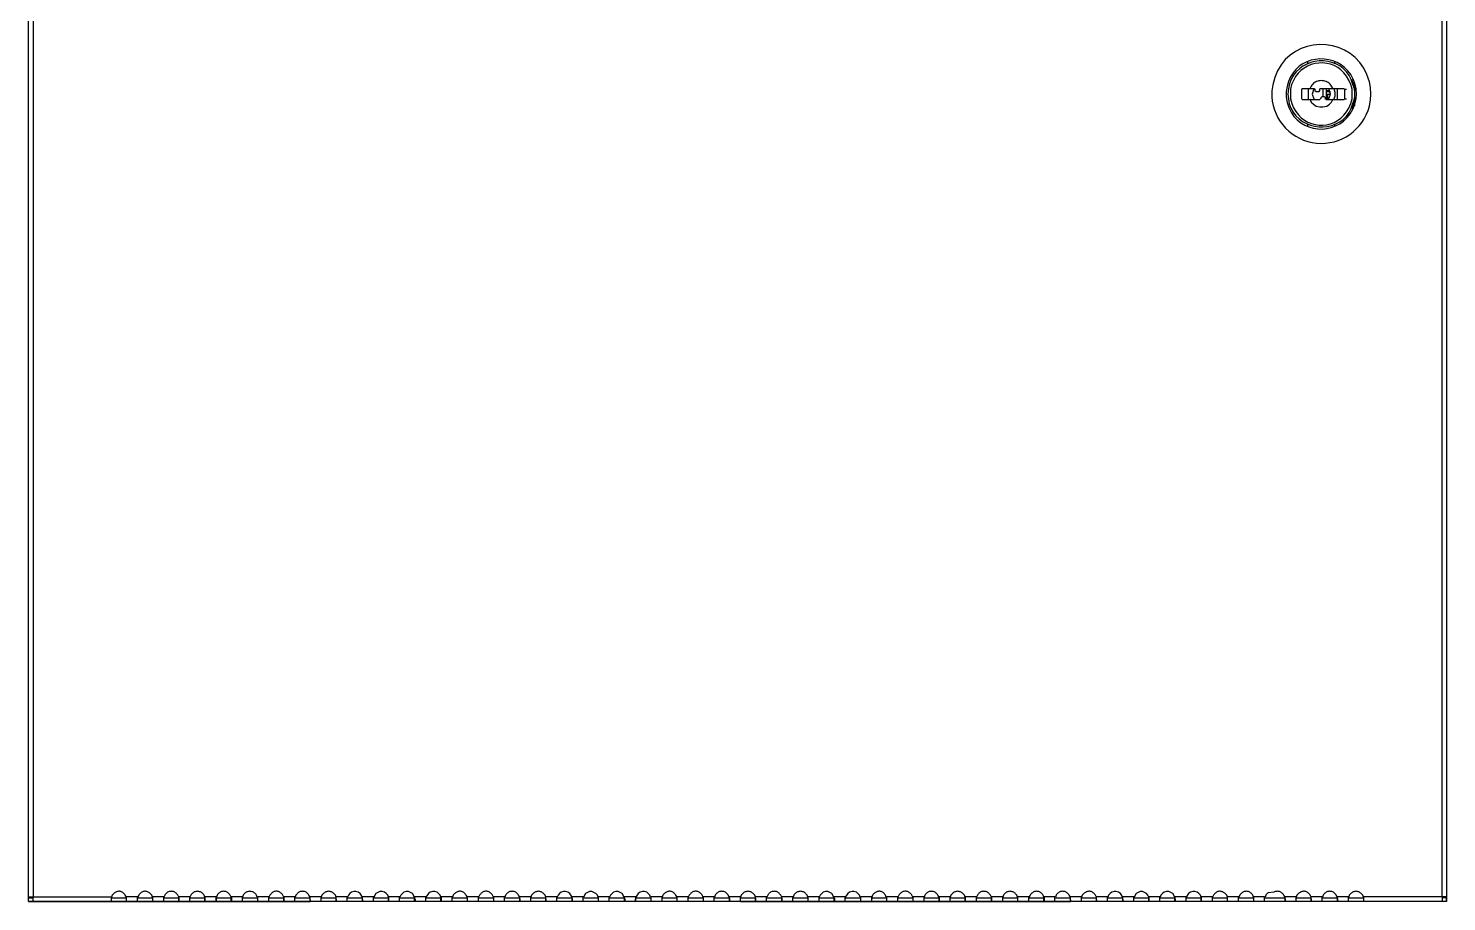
# Model space of a CAD drawing. Extents: x 0 to 760, y -27 to 732.
# Drawn here: x 648 to 724.6, y 239 to 286.1 of the extents above; entities that cross this region are included whole.
import ezdxf
from ezdxf.enums import TextEntityAlignment as Align

# ---------------------------------------------------------------- set-up
doc = ezdxf.new("R2010")
doc.units = 0
doc.header["$MEASUREMENT"] = 0

# ---------------------------------------------------------------- blocks, each defined once
blk = doc.blocks.new('RISER CELL COMM')
at = {"color": 0, "linetype": 'Continuous', "lineweight": -2}
for p, q in [((-38.275, -43.412), (-38.275, 43.412)), ((-37.999, -43.412), (-37.999, 43.412)), ((38.02, 43.412), (38.02, -43.412)), ((38.275, 43.412), (38.275, -43.412)), ((-38.275, -43.412), (-33.787, -43.412)), ((-38.275, -43.454), (-38.041, -43.454)), ((-38.275, -43.667), (-38.275, -43.454)), ((-38.041, -43.412), (-38.041, -43.667)), ((-33.787, -43.412), (-33.808, -43.433)), ((-33.808, -43.433), (-33.808, -43.667)), ((-33.745, -43.326), (-33.787, -43.433)), ((-33.787, -43.454), (-32.979, -43.454)), ((-33.787, -43.667), (-33.787, -43.454)), ((-32.979, -43.433), (-33.043, -43.326)), ((-32.383, -43.412), (-32.979, -43.412)), ((-32.979, -43.667), (-32.979, -43.412)), ((-32.319, -43.326), (-32.383, -43.433)), ((-32.383, -43.667), (-32.383, -43.412)), ((-32.383, -43.454), (-31.554, -43.454)), ((-31.575, -43.433), (-31.617, -43.326)), ((-30.958, -43.412), (-31.554, -43.412)), ((-31.554, -43.667), (-31.554, -43.412)), ((-30.958, -43.412), (-30.979, -43.433)), ((-30.979, -43.433), (-30.979, -43.667)), ((-30.915, -43.326), (-30.958, -43.433)), ((-30.958, -43.454), (-30.15, -43.454)), ((-30.958, -43.667), (-30.958, -43.454)), ((-30.15, -43.433), (-30.214, -43.326)), ((-29.554, -43.412), (-30.15, -43.412)), ((-30.15, -43.433), (-30.15, -43.412)), ((-30.128, -43.454), (-30.15, -43.433)), ((-30.15, -43.667), (-30.15, -43.454)), ((-29.575, -43.582), (-29.575, -43.603)), ((-29.512, -43.326), (-29.554, -43.433)), ((-29.554, -43.667), (-29.554, -43.412)), ((-29.554, -43.454), (-28.746, -43.454)), ((-28.746, -43.433), (-28.788, -43.326)), ((-28.129, -43.412), (-28.746, -43.412)), ((-28.746, -43.433), (-28.746, -43.412)), ((-28.725, -43.454), (-28.746, -43.433)), ((-28.746, -43.667), (-28.746, -43.454)), ((-28.129, -43.412), (-28.15, -43.433)), ((-28.15, -43.433), (-28.15, -43.667)), ((-28.086, -43.326), (-28.129, -43.433)), ((-28.129, -43.454), (-27.321, -43.454)), ((-28.129, -43.667), (-28.129, -43.454)), ((-27.321, -43.433), (-27.384, -43.326)), ((-26.725, -43.412), (-27.321, -43.412)), ((-27.321, -43.433), (-27.321, -43.412)), ((-27.299, -43.454), (-27.321, -43.433)), ((-27.321, -43.667), (-27.321, -43.454)), ((-26.683, -43.326), (-26.725, -43.433)), ((-26.725, -43.667), (-26.725, -43.412)), ((-26.725, -43.454), (-25.895, -43.454)), ((-25.917, -43.433), (-25.959, -43.326)), ((-25.3, -43.412), (-25.895, -43.412)), ((-25.895, -43.667), (-25.895, -43.412)), ((-25.321, -43.454), (-25.321, -43.667)), ((-25.236, -43.326), (-25.3, -43.433)), ((-25.3, -43.412), (-25.3, -43.433)), ((-25.3, -43.454), (-24.492, -43.454)), ((-25.3, -43.667), (-25.3, -43.454)), ((-24.492, -43.433), (-24.534, -43.326)), ((-23.896, -43.412), (-24.492, -43.412)), ((-24.47, -43.433), (-24.492, -43.412)), ((-24.492, -43.667), (-24.492, -43.454)), ((-23.896, -43.667), (-23.896, -43.412)), ((-23.896, -43.454), (-23.066, -43.454)), ((-23.832, -43.326), (-23.875, -43.433)), ((-23.066, -43.433), (-23.13, -43.326)), ((-22.471, -43.412), (-23.066, -43.412)), ((-23.066, -43.667), (-23.066, -43.412)), ((-22.492, -43.454), (-22.492, -43.667)), ((-22.428, -43.326), (-22.471, -43.433)), ((-22.471, -43.412), (-22.471, -43.433)), ((-22.471, -43.454), (-21.663, -43.454)), ((-22.471, -43.667), (-22.471, -43.454)), ((-21.663, -43.433), (-21.705, -43.326)), ((-21.067, -43.412), (-21.663, -43.412)), ((-21.663, -43.667), (-21.663, -43.412)), ((-21.067, -43.667), (-21.067, -43.412)), ((-21.067, -43.454), (-20.237, -43.454)), ((-19.642, -43.412), (-20.237, -43.412)), ((-20.237, -43.667), (-20.237, -43.412)), ((-19.663, -43.454), (-19.663, -43.667)), ((-19.642, -43.412), (-19.642, -43.433)), ((-19.642, -43.454), (-18.833, -43.454)), ((-19.642, -43.667), (-19.642, -43.454)), ((-18.238, -43.412), (-18.833, -43.412)), ((-18.812, -43.433), (-18.833, -43.412)), ((-18.833, -43.667), (-18.833, -43.454)), ((-18.238, -43.667), (-18.238, -43.412)), ((-18.238, -43.454), (-17.43, -43.454)), ((-16.813, -43.412), (-17.43, -43.412)), ((-17.408, -43.433), (-17.43, -43.412)), ((-17.43, -43.667), (-17.43, -43.454)), ((-16.834, -43.497), (-16.834, -43.667)), ((-16.813, -43.667), (-16.813, -43.412)), ((-16.813, -43.454), (-16.004, -43.454)), ((-15.409, -43.412), (-16.004, -43.412)), ((-15.983, -43.433), (-16.004, -43.412)), ((-16.004, -43.667), (-16.004, -43.454)), ((-15.409, -43.667), (-15.409, -43.412)), ((-15.409, -43.454), (-14.579, -43.454)), ((-15.345, -43.326), (-15.387, -43.433)), ((-14.579, -43.433), (-14.643, -43.326)), ((-13.984, -43.412), (-14.579, -43.412)), ((-14.579, -43.667), (-14.579, -43.412)), ((-14.005, -43.497), (-14.005, -43.667)), ((-13.92, -43.326), (-13.984, -43.433)), ((-13.984, -43.667), (-13.984, -43.412)), ((-13.984, -43.454), (-13.154, -43.454)), ((-13.175, -43.433), (-13.218, -43.326)), ((-12.58, -43.412), (-13.154, -43.412)), ((-13.154, -43.667), (-13.154, -43.412)), ((-12.58, -43.667), (-12.58, -43.412)), ((-12.58, -43.454), (-11.75, -43.454)), ((-12.516, -43.326), (-12.558, -43.433)), ((-11.75, -43.433), (-11.814, -43.326)), ((-11.155, -43.412), (-11.75, -43.412)), ((-11.75, -43.667), (-11.75, -43.412)), ((-11.176, -43.497), (-11.176, -43.667)), ((-11.112, -43.326), (-11.155, -43.433)), ((-11.155, -43.667), (-11.155, -43.412)), ((-11.155, -43.454), (-10.346, -43.454)), ((-10.346, -43.433), (-10.389, -43.326)), ((-9.751, -43.412), (-10.346, -43.412)), ((-10.346, -43.667), (-10.346, -43.412)), ((-9.751, -43.667), (-9.751, -43.412)), ((-9.751, -43.454), (-8.921, -43.454)), ((-8.325, -43.412), (-8.921, -43.412)), ((-8.921, -43.667), (-8.921, -43.412)), ((-8.347, -43.518), (-8.347, -43.667)), ((-8.325, -43.667), (-8.325, -43.412)), ((-8.325, -43.454), (-7.496, -43.454)), ((-6.922, -43.412), (-7.496, -43.412)), ((-7.496, -43.667), (-7.496, -43.412)), ((-6.922, -43.667), (-6.922, -43.412)), ((-6.922, -43.454), (-6.092, -43.454)), ((-5.496, -43.412), (-6.092, -43.412)), ((-6.092, -43.667), (-6.092, -43.412)), ((-5.518, -43.518), (-5.518, -43.667)), ((-5.496, -43.667), (-5.496, -43.412)), ((-5.496, -43.454), (-4.667, -43.454)), ((-4.071, -43.412), (-4.667, -43.412)), ((-4.667, -43.667), (-4.667, -43.412)), ((-4.092, -43.518), (-4.092, -43.667)), ((-4.029, -43.326), (-4.071, -43.433)), ((-4.071, -43.667), (-4.071, -43.412)), ((-4.071, -43.454), (-3.263, -43.454)), ((-3.263, -43.433), (-3.327, -43.326)), ((-2.667, -43.412), (-3.263, -43.412)), ((-3.263, -43.667), (-3.263, -43.412)), ((-2.689, -43.518), (-2.689, -43.667)), ((-2.603, -43.326), (-2.667, -43.433)), ((-2.667, -43.667), (-2.667, -43.412)), ((-2.667, -43.454), (-1.838, -43.454)), ((-1.859, -43.433), (-1.902, -43.326)), ((-1.263, -43.412), (-1.838, -43.412)), ((-1.838, -43.667), (-1.838, -43.412)), ((-1.263, -43.667), (-1.263, -43.412)), ((-1.263, -43.454), (-0.434, -43.454)), ((-1.2, -43.326), (-1.242, -43.433)), ((-0.434, -43.433), (-0.498, -43.326)), ((0.162, -43.412), (-0.434, -43.412)), ((-0.434, -43.667), (-0.434, -43.412)), ((0.204, -43.326), (0.162, -43.433)), ((0.162, -43.667), (0.162, -43.412)), ((0.162, -43.454), (0.97, -43.454)), ((0.97, -43.433), (0.928, -43.326)), ((1.566, -43.412), (0.97, -43.412)), ((0.97, -43.667), (0.97, -43.412)), ((1.566, -43.667), (1.566, -43.412)), ((1.566, -43.454), (2.395, -43.454)), ((1.629, -43.326), (1.587, -43.433)), ((2.395, -43.433), (2.331, -43.326)), ((2.991, -43.412), (2.395, -43.412)), ((2.395, -43.667), (2.395, -43.412)), ((2.991, -43.667), (2.991, -43.412)), ((2.991, -43.454), (3.82, -43.454)), ((3.033, -43.326), (3.012, -43.433)), ((3.799, -43.433), (3.757, -43.326)), ((4.416, -43.412), (3.82, -43.412)), ((3.82, -43.667), (3.82, -43.412)), ((4.416, -43.412), (4.395, -43.433)), ((4.395, -43.433), (4.395, -43.667)), ((4.416, -43.454), (5.224, -43.454)), ((4.416, -43.667), (4.416, -43.454)), ((5.82, -43.412), (5.224, -43.412)), ((5.224, -43.667), (5.224, -43.412)), ((5.82, -43.667), (5.82, -43.412)), ((5.82, -43.454), (6.649, -43.454)), ((7.245, -43.412), (6.649, -43.412)), ((6.649, -43.667), (6.649, -43.412)), ((7.288, -43.326), (7.245, -43.433)), ((7.245, -43.667), (7.245, -43.412)), ((7.245, -43.454), (8.053, -43.454)), ((8.032, -43.433), (7.99, -43.326)), ((8.649, -43.412), (8.053, -43.412)), ((8.053, -43.667), (8.053, -43.412)), ((8.713, -43.326), (8.649, -43.433)), ((8.649, -43.667), (8.649, -43.412)), ((8.649, -43.454), (9.479, -43.454)), ((9.457, -43.433), (9.415, -43.326)), ((10.074, -43.412), (9.479, -43.412)), ((9.479, -43.667), (9.479, -43.412)), ((10.074, -43.412), (10.053, -43.433)), ((10.053, -43.433), (10.053, -43.667)), ((10.117, -43.326), (10.074, -43.433)), ((10.074, -43.454), (10.882, -43.454)), ((10.074, -43.667), (10.074, -43.454)), ((10.882, -43.433), (10.819, -43.326)), ((11.478, -43.412), (10.882, -43.412)), ((10.882, -43.433), (10.882, -43.412)), ((10.904, -43.454), (10.882, -43.433)), ((10.882, -43.667), (10.882, -43.454)), ((11.457, -43.582), (11.457, -43.603)), ((11.521, -43.326), (11.478, -43.433)), ((11.478, -43.667), (11.478, -43.412)), ((11.478, -43.454), (12.286, -43.454)), ((12.286, -43.433), (12.244, -43.326)), ((12.903, -43.412), (12.286, -43.412)), ((12.286, -43.433), (12.286, -43.412)), ((12.308, -43.454), (12.286, -43.433)), ((12.286, -43.667), (12.286, -43.454)), ((12.903, -43.412), (12.882, -43.433)), ((12.882, -43.433), (12.882, -43.667)), ((12.946, -43.326), (12.903, -43.433)), ((12.903, -43.454), (13.712, -43.454)), ((12.903, -43.667), (12.903, -43.454)), ((13.712, -43.433), (13.648, -43.326)), ((14.328, -43.412), (13.712, -43.412)), ((13.712, -43.433), (13.712, -43.412)), ((13.733, -43.454), (13.712, -43.433)), ((13.712, -43.667), (13.712, -43.454)), ((14.307, -43.454), (14.307, -43.667)), ((14.35, -43.326), (14.328, -43.433)), ((14.328, -43.412), (14.328, -43.433)), ((14.328, -43.454), (15.137, -43.454)), ((14.328, -43.667), (14.328, -43.454)), ((15.115, -43.433), (15.073, -43.326)), ((15.732, -43.412), (15.137, -43.412)), ((15.137, -43.667), (15.137, -43.412)), ((15.711, -43.454), (15.711, -43.667)), ((15.796, -43.326), (15.732, -43.433)), ((15.732, -43.412), (15.732, -43.433)), ((15.732, -43.454), (16.541, -43.454)), ((15.732, -43.667), (15.732, -43.454)), ((16.541, -43.433), (16.498, -43.326)), ((17.136, -43.412), (16.541, -43.412)), ((16.562, -43.433), (16.541, -43.412)), ((16.541, -43.667), (16.541, -43.454)), ((17.136, -43.667), (17.136, -43.412)), ((17.136, -43.454), (17.966, -43.454)), ((17.2, -43.326), (17.157, -43.433)), ((17.966, -43.433), (17.902, -43.326)), ((18.561, -43.412), (17.966, -43.412)), ((17.966, -43.667), (17.966, -43.412)), ((18.604, -43.326), (18.561, -43.433)), ((18.561, -43.667), (18.561, -43.412)), ((18.561, -43.454), (19.37, -43.454)), ((19.37, -43.433), (19.327, -43.326)), ((19.965, -43.412), (19.37, -43.412)), ((19.37, -43.667), (19.37, -43.412)), ((19.965, -43.667), (19.965, -43.412)), ((19.965, -43.454), (20.795, -43.454)), ((21.39, -43.412), (20.795, -43.412)), ((20.795, -43.667), (20.795, -43.412)), ((21.369, -43.454), (21.369, -43.667)), ((21.39, -43.412), (21.39, -43.433)), ((21.39, -43.454), (22.199, -43.454)), ((21.39, -43.667), (21.39, -43.454)), ((22.794, -43.412), (22.199, -43.412)), ((22.22, -43.433), (22.199, -43.412)), ((22.199, -43.667), (22.199, -43.454)), ((22.794, -43.667), (22.794, -43.412)), ((22.794, -43.454), (23.603, -43.454)), ((24.22, -43.412), (23.603, -43.412)), ((23.624, -43.433), (23.603, -43.412)), ((23.603, -43.667), (23.603, -43.454)), ((24.198, -43.497), (24.198, -43.667)), ((24.22, -43.667), (24.22, -43.412)), ((24.22, -43.454), (25.028, -43.454)), ((25.645, -43.412), (25.028, -43.412)), ((25.049, -43.433), (25.028, -43.412)), ((25.028, -43.667), (25.028, -43.454)), ((25.623, -43.497), (25.623, -43.667)), ((25.687, -43.326), (25.645, -43.433)), ((25.645, -43.667), (25.645, -43.412)), ((25.645, -43.454), (26.453, -43.454)), ((26.453, -43.433), (26.41, -43.326)), ((27.049, -43.412), (26.453, -43.412)), ((26.453, -43.667), (26.453, -43.412)), ((27.027, -43.497), (27.027, -43.667)), ((27.112, -43.326), (27.049, -43.433)), ((27.049, -43.667), (27.049, -43.412)), ((27.049, -43.454), (27.878, -43.454)), ((27.857, -43.433), (27.814, -43.326)), ((28.452, -43.412), (27.878, -43.412)), ((27.878, -43.667), (27.878, -43.412)), ((28.452, -43.667), (28.452, -43.412)), ((28.452, -43.454), (29.554, -43.454)), ((28.516, -43.326), (28.474, -43.433)), ((29.554, -43.433), (29.49, -43.326)), ((30.15, -43.412), (29.554, -43.412)), ((29.554, -43.667), (29.554, -43.412)), ((30.128, -43.497), (30.128, -43.667)), ((30.192, -43.326), (30.15, -43.433)), ((30.15, -43.667), (30.15, -43.412)), ((30.15, -43.454), (30.958, -43.454)), ((30.958, -43.433), (30.915, -43.326)), ((31.554, -43.412), (30.958, -43.412)), ((30.958, -43.667), (30.958, -43.412)), ((31.554, -43.667), (31.554, -43.412)), ((31.554, -43.454), (32.383, -43.454)), ((31.617, -43.326), (31.575, -43.433)), ((32.383, -43.433), (32.319, -43.326)), ((32.979, -43.412), (32.383, -43.412)), ((32.383, -43.667), (32.383, -43.412)), ((32.958, -43.518), (32.958, -43.667)), ((32.979, -43.667), (32.979, -43.412)), ((32.979, -43.454), (33.808, -43.454)), ((33.021, -43.326), (33, -43.433)), ((33.787, -43.433), (33.745, -43.326)), ((38.275, -43.412), (33.808, -43.412)), ((33.808, -43.667), (33.808, -43.412)), ((38.041, -43.412), (38.041, -43.667)), ((38.275, -43.454), (38.041, -43.454)), ((38.275, -43.667), (38.275, -43.454)), ((-38.275, -43.667), (-32.404, -43.667)), ((-32.383, -43.667), (-29.575, -43.667)), ((-29.554, -43.667), (-23.066, -43.667)), ((-21.663, -43.667), (-23.045, -43.667)), ((-20.237, -43.667), (-21.641, -43.667)), ((-17.408, -43.667), (-20.216, -43.667)), ((-11.75, -43.667), (-17.387, -43.667)), ((-10.346, -43.667), (-11.729, -43.667)), ((0.14, -43.667), (-10.325, -43.667)), ((0.162, -43.667), (2.97, -43.667)), ((2.991, -43.667), (5.799, -43.667)), ((5.82, -43.667), (7.224, -43.667)), ((7.245, -43.667), (8.628, -43.667)), ((8.649, -43.667), (11.457, -43.667)), ((11.478, -43.667), (17.966, -43.667)), ((19.37, -43.667), (17.987, -43.667)), ((20.795, -43.667), (19.391, -43.667)), ((23.624, -43.667), (20.816, -43.667)), ((29.554, -43.667), (23.645, -43.667)), ((30.958, -43.667), (29.575, -43.667)), ((38.275, -43.667), (30.979, -43.667))]:
    blk.add_line(p, q, dxfattribs=at)
at = {"color": 7, "linetype": 'Continuous', "lineweight": -2}
for p, q in [((30.767, 1.669), (30.767, 1.554)), ((32.235, 1.554), (32.235, 1.669)), ((29.847, 0.173), (29.847, -0.345)), ((30.451, 0.173), (30.451, -0.345)), ((30.48, 0.173), (30.451, 0.173)), ((31.141, 0.201), (30.48, 0.201)), ((30.825, -0.374), (30.825, 0.201)), ((30.969, 0.345), (30.883, 0.201)), ((32.752, 0.201), (31.429, 0.201)), ((31.602, 0.201), (31.602, -0.201)), ((31.774, 0.201), (31.774, -0.374)), ((31.861, 0.086), (31.774, 0.086)), ((31.774, 0.058), (32.005, 0.058)), ((31.918, 0.058), (31.861, 0.086)), ((32.148, 0.201), (32.062, 0.345)), ((32.378, -0.374), (32.378, 0.201)), ((32.752, 0.173), (32.872, 0.173)), ((32.781, -0.345), (32.781, 0.173)), ((33.155, 0.69), (33.27, 0.69)), ((33.299, 0.518), (33.242, 0.518)), ((33.242, 0.518), (33.242, 0.432)), ((33.27, 0.633), (33.27, 0.518)), ((33.299, 0.518), (33.299, -0.719)), ((30.451, -0.345), (30.48, -0.345)), ((30.48, -0.374), (31.429, -0.374)), ((31.774, -0.086), (32.005, -0.086)), ((31.774, -0.374), (32.752, -0.374)), ((31.861, -0.374), (31.861, -0.086)), ((32.752, -0.345), (32.872, -0.345)), ((33.242, -0.604), (33.242, -0.719)), ((33.242, -0.719), (33.299, -0.719)), ((33.27, -0.719), (33.27, -0.777)), ((33.155, -0.834), (33.27, -0.834)), ((30.767, -1.755), (30.767, -1.812)), ((32.235, -1.812), (32.235, -1.755))]:
    blk.add_line(p, q, dxfattribs=at)
at = {"color": 0, "linetype": 'Continuous', "lineweight": -2}
blk.add_lwpolyline([(-38.275, 43.667), (38.275, 43.667), (38.275, -43.667), (-38.275, -43.667)], close=True, dxfattribs=at)
at = {"color": 7, "linetype": 'Continuous', "lineweight": -2}
for points in [[(34.105, 0.575), (33.974, 0.967), (33.799, 1.317), (33.585, 1.623), (33.337, 1.888), (33.061, 2.11), (32.761, 2.289), (32.442, 2.426), (32.109, 2.522), (31.768, 2.575), (31.423, 2.586), (31.08, 2.555), (30.743, 2.482), (30.418, 2.368), (30.11, 2.211), (29.824, 2.014), (29.565, 1.774), (29.337, 1.493), (29.147, 1.171), (28.999, 0.808), (28.897, 0.403)], [(33.328, 0.46), (33.229, 0.726), (33.101, 0.962), (32.947, 1.169), (32.771, 1.347), (32.575, 1.495), (32.364, 1.615), (32.141, 1.707), (31.909, 1.769), (31.671, 1.803), (31.431, 1.808), (31.193, 1.785), (30.96, 1.734), (30.734, 1.655), (30.521, 1.547), (30.322, 1.411), (30.142, 1.248), (29.984, 1.057), (29.851, 0.837), (29.746, 0.591), (29.674, 0.316)], [(33.213, 0.432), (33.125, 0.691), (33.006, 0.921), (32.862, 1.12), (32.694, 1.29), (32.506, 1.431), (32.303, 1.542), (32.087, 1.625), (31.861, 1.679), (31.631, 1.704), (31.398, 1.702), (31.167, 1.672), (30.94, 1.615), (30.723, 1.53), (30.517, 1.419), (30.327, 1.281), (30.156, 1.116), (30.007, 0.926), (29.884, 0.71), (29.792, 0.468), (29.732, 0.201)], [(33.098, 0.432), (33, 0.67), (32.878, 0.88), (32.735, 1.063), (32.573, 1.218), (32.397, 1.346), (32.208, 1.448), (32.009, 1.523), (31.803, 1.571), (31.594, 1.593), (31.383, 1.589), (31.175, 1.559), (30.97, 1.504), (30.774, 1.424), (30.587, 1.318), (30.414, 1.188), (30.257, 1.033), (30.119, 0.854), (30.003, 0.651), (29.911, 0.423), (29.847, 0.173)], [(28.897, 0.403), (28.84, 0.086), (28.84, -0.23)], [(29.674, 0.316), (29.617, 0.058), (29.617, -0.23)], [(29.732, 0.201), (29.703, -0.086), (29.732, -0.345)], [(32.062, 0.345), (32.027, 0.401), (31.985, 0.45), (31.938, 0.494), (31.886, 0.532), (31.831, 0.564), (31.772, 0.591), (31.71, 0.611), (31.646, 0.626), (31.581, 0.634), (31.515, 0.637), (31.45, 0.634), (31.385, 0.626), (31.321, 0.611), (31.259, 0.591), (31.2, 0.564), (31.144, 0.532), (31.093, 0.494), (31.046, 0.45), (31.004, 0.401), (30.969, 0.345)], [(31.113, 0.201), (31.026, -0.086), (31.113, -0.345)], [(31.17, 0.201), (31.17, 0.115), (31.228, 0.058), (31.4, 0.058), (31.429, 0.115), (31.429, 0.201)], [(31.918, -0.345), (32.005, -0.086), (31.918, 0.201)], [(32.206, -0.345), (32.263, -0.173), (32.263, 0), (32.206, 0.201)], [(33.184, 0.173), (33.098, 0.432)], [(33.098, -0.604), (33.184, -0.345), (33.184, 0.173)], [(33.184, -0.806), (33.27, -0.518), (33.328, -0.23), (33.328, 0.058), (33.27, 0.374), (33.184, 0.633)], [(33.299, 0.201), (33.213, 0.432)], [(33.414, -0.086), (33.385, 0.201), (33.328, 0.46)], [(34.191, -0.086), (34.162, 0.259), (34.105, 0.575)], [(29.617, -0.23), (29.673, -0.54), (29.765, -0.819), (29.887, -1.069), (30.037, -1.289), (30.211, -1.478), (30.406, -1.637), (30.618, -1.765), (30.843, -1.863), (31.078, -1.93), (31.32, -1.967), (31.565, -1.973), (31.81, -1.949), (32.05, -1.893), (32.283, -1.806), (32.505, -1.689), (32.713, -1.54), (32.903, -1.36), (33.07, -1.149), (33.213, -0.907), (33.328, -0.633)], [(29.732, -0.345), (29.785, -0.611), (29.873, -0.852), (29.992, -1.067), (30.138, -1.258), (30.308, -1.422), (30.497, -1.561), (30.703, -1.673), (30.922, -1.759), (31.15, -1.818), (31.383, -1.849), (31.618, -1.853), (31.852, -1.829), (32.079, -1.778), (32.298, -1.698), (32.503, -1.589), (32.693, -1.451), (32.862, -1.284), (33.008, -1.087), (33.126, -0.861), (33.213, -0.604)], [(29.847, -0.345), (29.918, -0.597), (30.014, -0.825), (30.133, -1.029), (30.273, -1.208), (30.43, -1.362), (30.602, -1.492), (30.787, -1.596), (30.981, -1.676), (31.182, -1.73), (31.388, -1.759), (31.595, -1.762), (31.801, -1.739), (32.004, -1.69), (32.2, -1.615), (32.388, -1.513), (32.564, -1.385), (32.725, -1.231), (32.87, -1.049), (32.995, -0.84), (33.098, -0.604)], [(30.883, -0.345), (30.969, -0.518), (31.084, -0.633), (31.228, -0.748), (31.429, -0.777), (31.602, -0.777), (31.803, -0.748), (31.947, -0.633), (32.062, -0.518), (32.148, -0.345)], [(31.746, -0.374), (31.746, -0.288), (31.688, -0.23), (31.544, -0.23), (31.487, -0.288), (31.458, -0.374)], [(33.213, -0.604), (33.299, -0.345)], [(33.328, -0.633), (33.385, -0.345), (33.414, -0.086)], [(34.105, -0.748), (34.162, -0.403), (34.191, -0.086)]]:
    blk.add_lwpolyline(points, dxfattribs=at)
at = {"color": 0, "linetype": 'Continuous', "lineweight": -2}
for points in [[(-33.043, -43.326), (-33.072, -43.283), (-33.103, -43.245), (-33.136, -43.211), (-33.17, -43.183), (-33.206, -43.159), (-33.242, -43.14), (-33.28, -43.126), (-33.318, -43.116), (-33.357, -43.11), (-33.395, -43.109), (-33.434, -43.113), (-33.472, -43.121), (-33.51, -43.132), (-33.548, -43.148), (-33.584, -43.168), (-33.619, -43.192), (-33.653, -43.22), (-33.685, -43.252), (-33.716, -43.287), (-33.745, -43.326)], [(-32.404, -43.56), (-32.404, -43.624), (-32.383, -43.646)], [(-32.383, -43.56), (-32.404, -43.56)], [(-31.617, -43.326), (-31.646, -43.287), (-31.676, -43.252), (-31.709, -43.22), (-31.743, -43.192), (-31.778, -43.168), (-31.814, -43.148), (-31.851, -43.132), (-31.889, -43.121), (-31.928, -43.113), (-31.967, -43.109), (-32.005, -43.11), (-32.044, -43.116), (-32.082, -43.126), (-32.119, -43.14), (-32.156, -43.159), (-32.192, -43.183), (-32.226, -43.211), (-32.259, -43.245), (-32.29, -43.283), (-32.319, -43.326)], [(-30.214, -43.326), (-30.241, -43.285), (-30.27, -43.248), (-30.302, -43.216), (-30.336, -43.188), (-30.372, -43.164), (-30.409, -43.144), (-30.447, -43.129), (-30.485, -43.118), (-30.525, -43.112), (-30.565, -43.11), (-30.604, -43.112), (-30.644, -43.118), (-30.682, -43.129), (-30.72, -43.144), (-30.757, -43.164), (-30.793, -43.188), (-30.827, -43.216), (-30.859, -43.248), (-30.888, -43.285), (-30.915, -43.326)], [(-30.128, -43.667), (-30.128, -43.454)], [(-29.554, -43.56), (-29.575, -43.582)], [(-29.575, -43.603), (-29.554, -43.624)], [(-28.788, -43.326), (-28.817, -43.286), (-28.849, -43.249), (-28.882, -43.217), (-28.917, -43.189), (-28.953, -43.165), (-28.991, -43.146), (-29.03, -43.13), (-29.07, -43.12), (-29.11, -43.113), (-29.15, -43.111), (-29.19, -43.113), (-29.23, -43.12), (-29.27, -43.13), (-29.309, -43.146), (-29.347, -43.165), (-29.383, -43.189), (-29.418, -43.217), (-29.451, -43.249), (-29.483, -43.286), (-29.512, -43.326)], [(-28.725, -43.667), (-28.725, -43.454)], [(-27.384, -43.326), (-27.412, -43.285), (-27.441, -43.248), (-27.473, -43.216), (-27.507, -43.188), (-27.543, -43.164), (-27.58, -43.144), (-27.618, -43.129), (-27.656, -43.118), (-27.696, -43.112), (-27.735, -43.11), (-27.775, -43.112), (-27.815, -43.118), (-27.853, -43.129), (-27.891, -43.144), (-27.928, -43.164), (-27.964, -43.188), (-27.998, -43.216), (-28.03, -43.248), (-28.059, -43.285), (-28.086, -43.326)], [(-27.299, -43.667), (-27.299, -43.454)], [(-25.959, -43.326), (-25.988, -43.286), (-26.02, -43.249), (-26.053, -43.217), (-26.088, -43.189), (-26.124, -43.165), (-26.162, -43.146), (-26.201, -43.13), (-26.241, -43.12), (-26.281, -43.113), (-26.321, -43.111), (-26.361, -43.113), (-26.401, -43.12), (-26.441, -43.13), (-26.48, -43.146), (-26.517, -43.165), (-26.554, -43.189), (-26.589, -43.217), (-26.622, -43.249), (-26.654, -43.286), (-26.683, -43.326)], [(-25.3, -43.433), (-25.321, -43.454)], [(-24.534, -43.326), (-24.562, -43.285), (-24.592, -43.248), (-24.625, -43.215), (-24.659, -43.187), (-24.694, -43.163), (-24.731, -43.143), (-24.768, -43.128), (-24.807, -43.117), (-24.846, -43.11), (-24.885, -43.108), (-24.924, -43.11), (-24.963, -43.116), (-25.002, -43.127), (-25.04, -43.142), (-25.076, -43.162), (-25.112, -43.186), (-25.146, -43.214), (-25.178, -43.247), (-25.208, -43.285), (-25.236, -43.326)], [(-24.47, -43.667), (-24.47, -43.433)], [(-23.13, -43.326), (-23.157, -43.285), (-23.187, -43.248), (-23.219, -43.216), (-23.253, -43.188), (-23.288, -43.164), (-23.325, -43.144), (-23.363, -43.129), (-23.402, -43.118), (-23.442, -43.112), (-23.481, -43.11), (-23.521, -43.112), (-23.56, -43.118), (-23.599, -43.129), (-23.637, -43.144), (-23.674, -43.164), (-23.71, -43.188), (-23.743, -43.216), (-23.775, -43.248), (-23.805, -43.285), (-23.832, -43.326)], [(-23.045, -43.603), (-23.045, -43.582), (-23.066, -43.56)], [(-23.066, -43.624), (-23.045, -43.603)], [(-22.471, -43.433), (-22.492, -43.454)], [(-21.705, -43.326), (-21.734, -43.286), (-21.765, -43.249), (-21.799, -43.217), (-21.834, -43.189), (-21.87, -43.165), (-21.908, -43.146), (-21.947, -43.13), (-21.986, -43.12), (-22.026, -43.113), (-22.067, -43.111), (-22.107, -43.113), (-22.147, -43.12), (-22.187, -43.13), (-22.225, -43.146), (-22.263, -43.165), (-22.3, -43.189), (-22.335, -43.217), (-22.368, -43.249), (-22.399, -43.286), (-22.428, -43.326)], [(-21.641, -43.56), (-21.663, -43.56)], [(-21.663, -43.646), (-21.641, -43.624), (-21.641, -43.56)], [(-20.237, -43.433), (-20.365, -43.22), (-20.471, -43.156), (-20.599, -43.114), (-20.705, -43.114), (-20.833, -43.156), (-20.918, -43.22), (-21.003, -43.326), (-21.046, -43.433)], [(-20.216, -43.56), (-20.237, -43.56)], [(-20.237, -43.646), (-20.216, -43.624), (-20.216, -43.56)], [(-19.642, -43.433), (-19.663, -43.454)], [(-18.833, -43.433), (-18.876, -43.326), (-18.961, -43.22), (-19.046, -43.156), (-19.174, -43.114), (-19.301, -43.114), (-19.514, -43.22), (-19.62, -43.433)], [(-18.812, -43.667), (-18.812, -43.433)], [(-17.43, -43.433), (-17.536, -43.22), (-17.749, -43.114), (-17.876, -43.114), (-18.004, -43.156), (-18.089, -43.22), (-18.174, -43.326), (-18.217, -43.433)], [(-17.387, -43.56), (-17.408, -43.518), (-17.408, -43.433)], [(-17.408, -43.667), (-17.408, -43.646), (-17.387, -43.646), (-17.387, -43.56)], [(-16.813, -43.454), (-16.834, -43.497)], [(-16.004, -43.433), (-16.047, -43.326), (-16.132, -43.22), (-16.217, -43.156), (-16.345, -43.114), (-16.451, -43.114), (-16.579, -43.156), (-16.685, -43.22), (-16.813, -43.433)], [(-15.983, -43.667), (-15.983, -43.433)], [(-14.643, -43.326), (-14.672, -43.283), (-14.703, -43.245), (-14.736, -43.211), (-14.771, -43.183), (-14.806, -43.159), (-14.843, -43.14), (-14.88, -43.126), (-14.918, -43.116), (-14.957, -43.11), (-14.996, -43.109), (-15.034, -43.113), (-15.073, -43.121), (-15.111, -43.132), (-15.148, -43.148), (-15.184, -43.168), (-15.22, -43.192), (-15.253, -43.22), (-15.286, -43.252), (-15.316, -43.287), (-15.345, -43.326)], [(-13.984, -43.454), (-14.005, -43.497)], [(-13.218, -43.326), (-13.246, -43.285), (-13.276, -43.248), (-13.308, -43.215), (-13.342, -43.187), (-13.378, -43.163), (-13.414, -43.143), (-13.452, -43.128), (-13.491, -43.117), (-13.53, -43.11), (-13.569, -43.108), (-13.608, -43.11), (-13.647, -43.116), (-13.686, -43.127), (-13.723, -43.142), (-13.76, -43.162), (-13.796, -43.186), (-13.83, -43.214), (-13.862, -43.247), (-13.892, -43.285), (-13.92, -43.326)], [(-11.814, -43.326), (-11.841, -43.285), (-11.871, -43.248), (-11.903, -43.216), (-11.937, -43.188), (-11.972, -43.164), (-12.009, -43.144), (-12.047, -43.129), (-12.086, -43.118), (-12.125, -43.112), (-12.165, -43.11), (-12.205, -43.112), (-12.244, -43.118), (-12.283, -43.129), (-12.321, -43.144), (-12.358, -43.164), (-12.393, -43.188), (-12.427, -43.216), (-12.459, -43.248), (-12.489, -43.285), (-12.516, -43.326)], [(-11.729, -43.518), (-11.75, -43.518)], [(-11.75, -43.667), (-11.729, -43.646), (-11.729, -43.518)], [(-11.155, -43.454), (-11.176, -43.497)], [(-10.389, -43.326), (-10.418, -43.286), (-10.449, -43.249), (-10.482, -43.217), (-10.517, -43.189), (-10.554, -43.165), (-10.592, -43.146), (-10.63, -43.13), (-10.67, -43.12), (-10.71, -43.113), (-10.75, -43.111), (-10.791, -43.113), (-10.831, -43.12), (-10.87, -43.13), (-10.909, -43.146), (-10.947, -43.165), (-10.983, -43.189), (-11.018, -43.217), (-11.052, -43.249), (-11.083, -43.286), (-11.112, -43.326)], [(-10.325, -43.518), (-10.346, -43.518)], [(-10.346, -43.667), (-10.325, -43.646), (-10.325, -43.518)], [(-8.921, -43.433), (-9.049, -43.22), (-9.155, -43.156), (-9.283, -43.114), (-9.389, -43.114), (-9.517, -43.156), (-9.602, -43.22), (-9.687, -43.326), (-9.729, -43.433)], [(-8.9, -43.518), (-8.921, -43.497)], [(-8.9, -43.667), (-8.9, -43.518)], [(-8.325, -43.497), (-8.347, -43.518)], [(-7.517, -43.433), (-7.56, -43.326), (-7.645, -43.22), (-7.857, -43.114), (-7.985, -43.114), (-8.198, -43.22), (-8.304, -43.433)], [(-6.113, -43.433), (-6.22, -43.22), (-6.432, -43.114), (-6.56, -43.114), (-6.688, -43.156), (-6.773, -43.22), (-6.858, -43.326), (-6.9, -43.433)], [(-6.071, -43.518), (-6.092, -43.497)], [(-6.071, -43.667), (-6.071, -43.518)], [(-5.496, -43.497), (-5.518, -43.518)], [(-4.688, -43.433), (-4.731, -43.326), (-4.816, -43.22), (-4.901, -43.156), (-5.028, -43.114), (-5.135, -43.114), (-5.262, -43.156), (-5.369, -43.22), (-5.496, -43.433)], [(-4.071, -43.497), (-4.092, -43.518)], [(-3.327, -43.326), (-3.356, -43.283), (-3.387, -43.245), (-3.42, -43.211), (-3.454, -43.183), (-3.49, -43.159), (-3.527, -43.14), (-3.564, -43.126), (-3.602, -43.116), (-3.641, -43.11), (-3.68, -43.109), (-3.718, -43.113), (-3.757, -43.121), (-3.795, -43.132), (-3.832, -43.148), (-3.868, -43.168), (-3.903, -43.192), (-3.937, -43.22), (-3.97, -43.252), (-4, -43.287), (-4.029, -43.326)], [(-2.667, -43.497), (-2.689, -43.518)], [(-1.902, -43.326), (-1.929, -43.285), (-1.96, -43.248), (-1.992, -43.215), (-2.026, -43.187), (-2.061, -43.163), (-2.098, -43.143), (-2.136, -43.128), (-2.174, -43.117), (-2.213, -43.11), (-2.253, -43.108), (-2.292, -43.11), (-2.331, -43.116), (-2.369, -43.127), (-2.407, -43.142), (-2.444, -43.162), (-2.479, -43.186), (-2.513, -43.214), (-2.545, -43.247), (-2.576, -43.285), (-2.603, -43.326)], [(-0.498, -43.326), (-0.525, -43.285), (-0.555, -43.248), (-0.586, -43.216), (-0.62, -43.188), (-0.656, -43.164), (-0.693, -43.144), (-0.731, -43.129), (-0.77, -43.118), (-0.809, -43.112), (-0.849, -43.11), (-0.888, -43.112), (-0.928, -43.118), (-0.967, -43.129), (-1.005, -43.144), (-1.041, -43.164), (-1.077, -43.188), (-1.111, -43.216), (-1.143, -43.248), (-1.172, -43.285), (-1.2, -43.326)], [(-0.413, -43.497), (-0.434, -43.454)], [(-0.413, -43.667), (-0.413, -43.497)], [(0.14, -43.518), (0.14, -43.646), (0.162, -43.667)], [(0.162, -43.518), (0.14, -43.518)], [(0.928, -43.326), (0.899, -43.286), (0.867, -43.249), (0.834, -43.217), (0.799, -43.189), (0.762, -43.165), (0.725, -43.146), (0.686, -43.13), (0.646, -43.12), (0.606, -43.113), (0.566, -43.111), (0.526, -43.113), (0.486, -43.12), (0.446, -43.13), (0.407, -43.146), (0.369, -43.165), (0.333, -43.189), (0.298, -43.217), (0.265, -43.249), (0.233, -43.286), (0.204, -43.326)], [(0.991, -43.497), (0.97, -43.454)], [(0.991, -43.667), (0.991, -43.497)], [(2.331, -43.326), (2.304, -43.285), (2.275, -43.248), (2.243, -43.216), (2.209, -43.188), (2.173, -43.164), (2.136, -43.144), (2.098, -43.129), (2.06, -43.118), (2.02, -43.112), (1.98, -43.11), (1.941, -43.112), (1.901, -43.118), (1.863, -43.129), (1.825, -43.144), (1.788, -43.164), (1.752, -43.188), (1.718, -43.216), (1.686, -43.248), (1.657, -43.285), (1.629, -43.326)], [(2.417, -43.497), (2.395, -43.454)], [(2.417, -43.667), (2.417, -43.497)], [(2.97, -43.518), (2.97, -43.646), (2.991, -43.667)], [(2.991, -43.518), (2.97, -43.518)], [(3.757, -43.326), (3.728, -43.286), (3.696, -43.249), (3.663, -43.217), (3.628, -43.189), (3.592, -43.165), (3.554, -43.146), (3.515, -43.13), (3.475, -43.12), (3.435, -43.113), (3.395, -43.111), (3.355, -43.113), (3.315, -43.12), (3.275, -43.13), (3.236, -43.146), (3.198, -43.165), (3.162, -43.189), (3.127, -43.217), (3.094, -43.249), (3.062, -43.286), (3.033, -43.326)], [(5.203, -43.433), (5.097, -43.22), (4.884, -43.114), (4.756, -43.114), (4.629, -43.156), (4.544, -43.22), (4.459, -43.326), (4.416, -43.433)], [(5.246, -43.497), (5.224, -43.454)], [(5.246, -43.667), (5.246, -43.497)], [(5.82, -43.518), (5.799, -43.56)], [(5.799, -43.56), (5.799, -43.646), (5.82, -43.646)], [(6.628, -43.433), (6.586, -43.326), (6.501, -43.22), (6.416, -43.156), (6.288, -43.114), (6.182, -43.114), (6.054, -43.156), (5.948, -43.22), (5.82, -43.433)], [(7.245, -43.518), (7.224, -43.56)], [(7.224, -43.56), (7.224, -43.646), (7.245, -43.646)], [(7.99, -43.326), (7.96, -43.283), (7.929, -43.245), (7.896, -43.211), (7.862, -43.183), (7.826, -43.159), (7.79, -43.14), (7.752, -43.126), (7.714, -43.116), (7.676, -43.11), (7.637, -43.109), (7.598, -43.113), (7.56, -43.121), (7.522, -43.132), (7.485, -43.148), (7.448, -43.168), (7.413, -43.192), (7.379, -43.22), (7.347, -43.252), (7.316, -43.287), (7.288, -43.326)], [(8.628, -43.56), (8.628, -43.624), (8.649, -43.646)], [(8.649, -43.56), (8.628, -43.56)], [(9.415, -43.326), (9.387, -43.285), (9.357, -43.248), (9.324, -43.215), (9.29, -43.187), (9.255, -43.163), (9.218, -43.143), (9.18, -43.128), (9.142, -43.117), (9.103, -43.11), (9.064, -43.108), (9.024, -43.11), (8.985, -43.116), (8.947, -43.127), (8.909, -43.142), (8.872, -43.162), (8.837, -43.186), (8.803, -43.214), (8.771, -43.247), (8.741, -43.285), (8.713, -43.326)], [(10.819, -43.326), (10.791, -43.285), (10.762, -43.248), (10.73, -43.216), (10.696, -43.188), (10.661, -43.164), (10.624, -43.144), (10.586, -43.129), (10.547, -43.118), (10.507, -43.112), (10.468, -43.11), (10.428, -43.112), (10.389, -43.118), (10.35, -43.129), (10.312, -43.144), (10.275, -43.164), (10.239, -43.188), (10.205, -43.216), (10.174, -43.248), (10.144, -43.285), (10.117, -43.326)], [(10.904, -43.667), (10.904, -43.454)], [(11.478, -43.56), (11.457, -43.582)], [(11.457, -43.603), (11.478, -43.624)], [(12.244, -43.326), (12.215, -43.286), (12.184, -43.249), (12.15, -43.217), (12.115, -43.189), (12.079, -43.165), (12.041, -43.146), (12.002, -43.13), (11.963, -43.12), (11.923, -43.113), (11.882, -43.111), (11.842, -43.113), (11.802, -43.12), (11.762, -43.13), (11.723, -43.146), (11.686, -43.165), (11.649, -43.189), (11.614, -43.217), (11.581, -43.249), (11.55, -43.286), (11.521, -43.326)], [(12.308, -43.667), (12.308, -43.454)], [(13.648, -43.326), (13.621, -43.285), (13.591, -43.248), (13.559, -43.216), (13.525, -43.188), (13.49, -43.164), (13.453, -43.144), (13.415, -43.129), (13.376, -43.118), (13.336, -43.112), (13.297, -43.11), (13.257, -43.112), (13.218, -43.118), (13.179, -43.129), (13.141, -43.144), (13.104, -43.164), (13.068, -43.188), (13.035, -43.216), (13.003, -43.248), (12.973, -43.285), (12.946, -43.326)], [(13.733, -43.667), (13.733, -43.454)], [(14.328, -43.433), (14.307, -43.454)], [(15.073, -43.326), (15.044, -43.286), (15.013, -43.249), (14.979, -43.217), (14.944, -43.189), (14.908, -43.165), (14.87, -43.146), (14.831, -43.13), (14.792, -43.12), (14.752, -43.113), (14.711, -43.111), (14.671, -43.113), (14.631, -43.12), (14.591, -43.13), (14.553, -43.146), (14.515, -43.165), (14.478, -43.189), (14.443, -43.217), (14.41, -43.249), (14.379, -43.286), (14.35, -43.326)], [(15.732, -43.433), (15.711, -43.454)], [(16.498, -43.326), (16.471, -43.285), (16.441, -43.248), (16.409, -43.216), (16.375, -43.188), (16.34, -43.164), (16.303, -43.144), (16.265, -43.129), (16.226, -43.118), (16.187, -43.112), (16.147, -43.11), (16.107, -43.112), (16.068, -43.118), (16.029, -43.129), (15.991, -43.144), (15.954, -43.164), (15.919, -43.188), (15.885, -43.216), (15.853, -43.248), (15.823, -43.285), (15.796, -43.326)], [(16.562, -43.667), (16.562, -43.433)], [(17.902, -43.326), (17.875, -43.285), (17.845, -43.248), (17.813, -43.216), (17.779, -43.188), (17.744, -43.164), (17.707, -43.144), (17.669, -43.129), (17.63, -43.118), (17.591, -43.112), (17.551, -43.11), (17.511, -43.112), (17.472, -43.118), (17.433, -43.129), (17.395, -43.144), (17.358, -43.164), (17.323, -43.188), (17.289, -43.216), (17.257, -43.248), (17.227, -43.285), (17.2, -43.326)], [(17.987, -43.603), (17.987, -43.582), (17.966, -43.56)], [(17.966, -43.624), (17.987, -43.603)], [(19.327, -43.326), (19.295, -43.284), (19.261, -43.247), (19.227, -43.214), (19.192, -43.185), (19.156, -43.161), (19.119, -43.142), (19.082, -43.127), (19.044, -43.117), (19.007, -43.111), (18.969, -43.109), (18.931, -43.112), (18.892, -43.119), (18.855, -43.13), (18.817, -43.146), (18.78, -43.166), (18.743, -43.19), (18.707, -43.218), (18.672, -43.25), (18.637, -43.286), (18.604, -43.326)], [(19.391, -43.56), (19.37, -43.56)], [(19.37, -43.646), (19.391, -43.624), (19.391, -43.56)], [(20.795, -43.433), (20.667, -43.22), (20.561, -43.156), (20.433, -43.114), (20.327, -43.114), (20.199, -43.156), (20.114, -43.22), (20.029, -43.326), (19.987, -43.433)], [(20.816, -43.56), (20.795, -43.56)], [(20.795, -43.646), (20.816, -43.624), (20.816, -43.56)], [(21.39, -43.433), (21.369, -43.454)], [(22.199, -43.433), (22.156, -43.326), (22.071, -43.22), (21.858, -43.114), (21.731, -43.114), (21.518, -43.22), (21.412, -43.433)], [(22.22, -43.667), (22.22, -43.433)], [(23.603, -43.433), (23.496, -43.22), (23.284, -43.114), (23.156, -43.114), (23.028, -43.156), (22.943, -43.22), (22.858, -43.326), (22.816, -43.433)], [(23.645, -43.56), (23.624, -43.518), (23.624, -43.433)], [(23.624, -43.667), (23.624, -43.646), (23.645, -43.646), (23.645, -43.56)], [(24.22, -43.454), (24.198, -43.497)], [(25.028, -43.433), (24.985, -43.326), (24.9, -43.22), (24.815, -43.156), (24.687, -43.114), (24.581, -43.114), (24.453, -43.156), (24.347, -43.22), (24.22, -43.433)], [(25.049, -43.667), (25.049, -43.433)], [(25.645, -43.454), (25.623, -43.497)], [(26.41, -43.326), (26.377, -43.286), (26.343, -43.25), (26.307, -43.218), (26.271, -43.19), (26.234, -43.166), (26.197, -43.146), (26.16, -43.13), (26.122, -43.119), (26.084, -43.112), (26.046, -43.109), (26.008, -43.111), (25.97, -43.117), (25.932, -43.127), (25.895, -43.142), (25.859, -43.161), (25.823, -43.185), (25.787, -43.214), (25.753, -43.247), (25.72, -43.284), (25.687, -43.326)], [(27.049, -43.454), (27.027, -43.497)], [(27.814, -43.326), (27.787, -43.285), (27.757, -43.248), (27.726, -43.216), (27.692, -43.188), (27.656, -43.164), (27.619, -43.144), (27.581, -43.129), (27.542, -43.118), (27.503, -43.112), (27.463, -43.11), (27.424, -43.112), (27.384, -43.118), (27.345, -43.129), (27.307, -43.144), (27.271, -43.164), (27.235, -43.188), (27.201, -43.216), (27.169, -43.248), (27.14, -43.285), (27.112, -43.326)], [(29.49, -43.326), (29.463, -43.285), (29.433, -43.248), (29.402, -43.216), (29.368, -43.188), (29.332, -43.164), (29.295, -43.144), (29.257, -43.129), (29.218, -43.118), (29.179, -43.112), (29.139, -43.11), (29.1, -43.112), (29.06, -43.118), (29.021, -43.129), (28.983, -43.144), (28.947, -43.164), (28.639, -43.188), (28.605, -43.216), (28.573, -43.248), (28.543, -43.285), (28.516, -43.326)], [(29.575, -43.518), (29.554, -43.518)], [(29.554, -43.667), (29.575, -43.646), (29.575, -43.518)], [(30.15, -43.454), (30.128, -43.497)], [(30.915, -43.326), (30.883, -43.284), (30.85, -43.247), (30.815, -43.214), (30.78, -43.185), (30.744, -43.161), (30.707, -43.142), (30.67, -43.127), (30.633, -43.117), (30.595, -43.111), (30.557, -43.109), (30.519, -43.112), (30.481, -43.119), (30.443, -43.13), (30.405, -43.146), (30.368, -43.166), (30.332, -43.19), (30.296, -43.218), (30.26, -43.25), (30.226, -43.286), (30.192, -43.326)], [(30.979, -43.518), (30.958, -43.518)], [(30.958, -43.667), (30.979, -43.646), (30.979, -43.518)], [(32.319, -43.326), (32.292, -43.285), (32.263, -43.248), (32.231, -43.216), (32.197, -43.188), (32.161, -43.164), (32.124, -43.144), (32.086, -43.129), (32.047, -43.118), (32.008, -43.112), (31.968, -43.11), (31.929, -43.112), (31.889, -43.118), (31.85, -43.129), (31.812, -43.144), (31.776, -43.164), (31.74, -43.188), (31.706, -43.216), (31.674, -43.248), (31.645, -43.285), (31.617, -43.326)], [(32.404, -43.518), (32.383, -43.497)], [(32.404, -43.667), (32.404, -43.518)], [(32.979, -43.497), (32.958, -43.518)], [(33.745, -43.326), (33.716, -43.286), (33.684, -43.249), (33.651, -43.217), (33.616, -43.189), (33.58, -43.165), (33.542, -43.146), (33.503, -43.13), (33.463, -43.12), (33.423, -43.113), (33.383, -43.111), (33.343, -43.113), (33.303, -43.12), (33.263, -43.13), (33.224, -43.146), (33.186, -43.165), (33.15, -43.189), (33.115, -43.217), (33.082, -43.249), (33.05, -43.286), (33.021, -43.326)]]:
    blk.add_lwpolyline(points, dxfattribs=at)
at = {"color": 7, "linetype": 'Continuous', "lineweight": -2}
blk.add_arc((31.514, -0.069), 2.678, 183.44427, 345.32037, dxfattribs=at)
at = {"color": 0, "lineweight": 30, "flags": 104}
blk.add_attdef('DeviceAttributes', text='', height=9, dxfattribs=at).set_placement((42.775, -39.167), align=Align.TOP_LEFT)

msp = doc.modelspace()

# ---------------------------------------------------------------- block references
msp.add_blockref('RISER CELL COMM', (686.275, 282.667))

doc.saveas('drawing.dxf')
